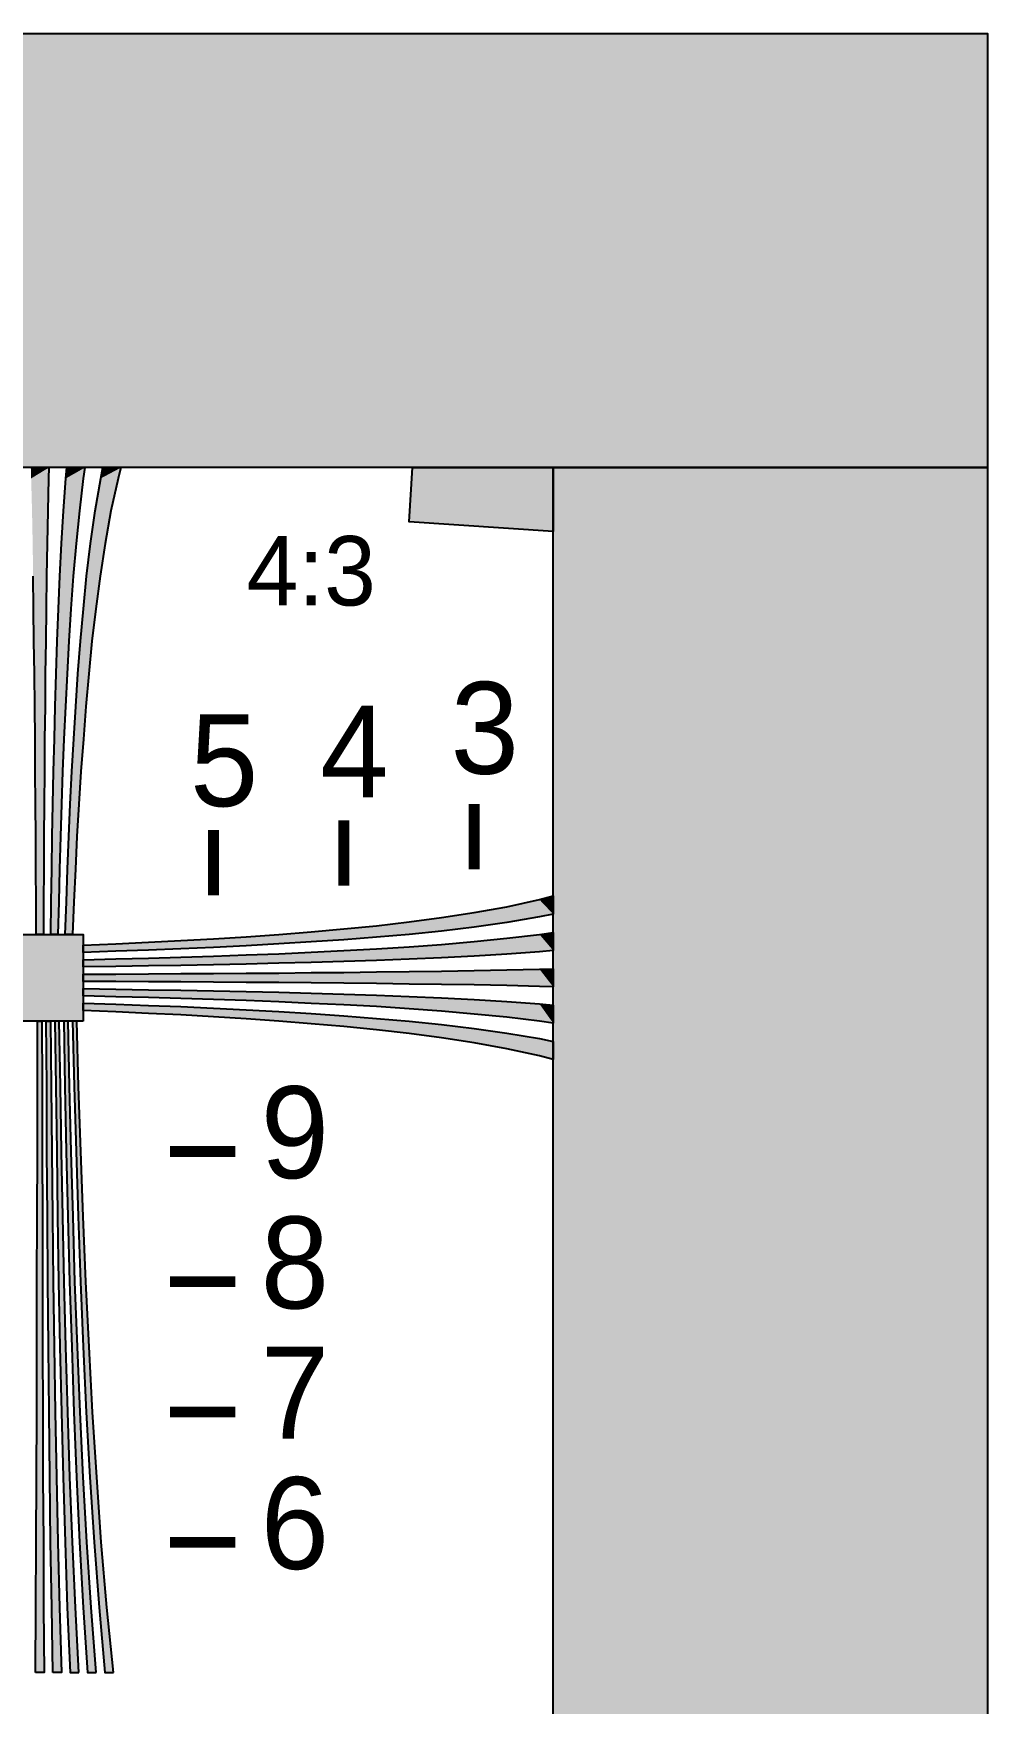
# Model space of a CAD drawing. Header units: millimetres. Extents: x 178 to 1404, y 24 to 984.
# Drawn here: x 1228.7 to 1404.4, y 676.5 to 984.2 of the extents above; entities that cross this region are included whole.
import ezdxf

# ---------------------------------------------------------------- set-up
doc = ezdxf.new("R2010")
doc.units = ezdxf.units.MM
for name, color, linetype in [('FRAME', 7, 'Continuous'), ('LABELS', 7, 'Continuous'), ('PERIPHERY', 7, 'Continuous'), ('SFR', 7, 'Continuous')]:
    doc.layers.add(name, color=color, linetype=linetype)

msp = doc.modelspace()

# ---------------------------------------------------------------- hatches: boundary and pattern name
at = {"layer": 'FRAME', "true_color": 0x000000}
h = msp.add_hatch(color=7, dxfattribs=at)
h.dxf.hatch_style = 1
h.paths.add_polyline_path([(177.8, 984.25), (1404.44, 984.25), (1404.44, 904.25), (177.8, 904.25), (177.8, 984.25)])
h = msp.add_hatch(color=7, dxfattribs=at)
h.dxf.hatch_style = 1
h.paths.add_polyline_path([(1324.44, 904.25), (1404.44, 904.25), (1404.44, 104.25), (1324.44, 104.25), (1324.44, 904.25)])
at = {"layer": 'PERIPHERY', "true_color": 0x000000}
h = msp.add_hatch(color=7, dxfattribs=at)
h.dxf.hatch_style = 1
h.paths.add_polyline_path([(1231.56, 904.25), (1231.51, 902.26), (1231.35, 896.26), (1231.23, 890.26), (1231.15, 884.26), (1231.07, 878.26), (1230.99, 872.26), (1230.91, 866.26), (1230.87, 860.26), (1230.79, 854.25), (1230.75, 848.25), (1230.71, 842.25), (1230.67, 836.26), (1230.63, 830.26), (1230.59, 824.26), (1230.59, 818.26), (1229.23, 818.26), (1229.23, 824.26), (1229.2, 830.26), (1229.15, 836.26), (1229.11, 842.26), (1229.07, 848.26), (1229.04, 854.26), (1228.96, 860.26), (1228.91, 866.26), (1228.83, 872.26), (1228.75, 878.26), (1228.67, 884.26), (1228.59, 890.26), (1228.47, 896.26), (1228.31, 902.26), (1228.26, 904.25), (1231.56, 904.25)])
h = msp.add_hatch(color=7, dxfattribs=at)
h.dxf.hatch_style = 1
h.paths.add_polyline_path([(1238.21, 904.25), (1237.91, 902.26), (1237.19, 896.26), (1236.59, 890.26), (1236.07, 884.26), (1235.63, 878.26), (1235.23, 872.26), (1234.91, 866.26), (1234.63, 860.26), (1234.35, 854.25), (1234.11, 848.25), (1233.91, 842.25), (1233.71, 836.26), (1233.55, 830.26), (1233.39, 824.26), (1233.23, 818.26), (1231.91, 818.26), (1231.99, 824.26), (1232.11, 830.26), (1232.19, 836.26), (1232.32, 842.26), (1232.43, 848.26), (1232.59, 854.26), (1232.75, 860.26), (1232.91, 866.26), (1233.11, 872.26), (1233.35, 878.26), (1233.59, 884.26), (1233.91, 890.26), (1234.28, 896.26), (1234.71, 902.26), (1234.89, 904.25), (1238.21, 904.25)])
h = msp.add_hatch(color=7, dxfattribs=at)
h.dxf.hatch_style = 1
h.paths.add_polyline_path([(1244.85, 904.25), (1244.32, 902.26), (1242.99, 896.26), (1241.91, 890.26), (1240.99, 884.26), (1240.19, 878.26), (1239.51, 872.26), (1238.91, 866.26), (1238.4, 860.26), (1237.92, 854.25), (1237.47, 848.25), (1237.11, 842.25), (1236.75, 836.26), (1236.47, 830.26), (1236.19, 824.26), (1235.91, 818.26), (1234.59, 818.26), (1234.79, 824.26), (1234.99, 830.26), (1235.23, 836.26), (1235.52, 842.26), (1235.79, 848.26), (1236.15, 854.26), (1236.52, 860.26), (1236.92, 866.26), (1237.4, 872.26), (1237.92, 878.26), (1238.51, 884.26), (1239.23, 890.26), (1240.12, 896.26), (1241.12, 902.26), (1241.53, 904.25), (1244.85, 904.25)])
h = msp.add_hatch(color=7, dxfattribs=at)
h.dxf.hatch_style = 1
h.paths.add_polyline_path([(1324.44, 821.99), (1321.9, 821.46), (1315.9, 820.46), (1309.9, 819.58), (1303.9, 818.86), (1297.9, 818.26), (1291.9, 817.74), (1285.9, 817.26), (1279.9, 816.86), (1273.9, 816.5), (1267.9, 816.14), (1261.9, 815.86), (1255.9, 815.58), (1249.9, 815.34), (1243.9, 815.14), (1237.9, 814.94), (1237.9, 816.26), (1243.9, 816.54), (1249.9, 816.82), (1255.9, 817.1), (1261.9, 817.46), (1267.9, 817.82), (1273.9, 818.26), (1279.9, 818.74), (1285.9, 819.26), (1291.9, 819.86), (1297.9, 820.54), (1303.9, 821.34), (1309.9, 822.26), (1315.9, 823.34), (1321.9, 824.66), (1324.44, 825.34), (1324.44, 821.99)])
h = msp.add_hatch(color=7, dxfattribs=at)
h.dxf.hatch_style = 1
h.paths.add_polyline_path([(1324.44, 815.28), (1321.9, 815.06), (1315.9, 814.62), (1309.9, 814.26), (1303.9, 813.94), (1297.9, 813.7), (1291.9, 813.46), (1285.9, 813.26), (1279.9, 813.1), (1273.9, 812.94), (1267.9, 812.78), (1261.9, 812.66), (1255.9, 812.54), (1249.9, 812.46), (1243.9, 812.34), (1237.9, 812.26), (1237.9, 813.58), (1243.9, 813.74), (1249.9, 813.9), (1255.9, 814.06), (1261.9, 814.26), (1267.9, 814.46), (1273.9, 814.7), (1279.9, 814.98), (1285.9, 815.26), (1291.9, 815.58), (1297.9, 815.98), (1303.9, 816.42), (1309.9, 816.94), (1315.9, 817.54), (1321.9, 818.26), (1324.44, 818.63), (1324.44, 815.28)])
h = msp.add_hatch(color=7, dxfattribs=at)
h.dxf.hatch_style = 1
h.paths.add_polyline_path([(1237.9, 802.26), (1221.9, 802.26), (1221.9, 818.26), (1237.9, 818.26), (1237.9, 802.26)])
h = msp.add_hatch(color=7, dxfattribs=at)
h.dxf.hatch_style = 1
h.paths.add_polyline_path([(1324.44, 808.59), (1321.9, 808.66), (1315.9, 808.82), (1309.9, 808.94), (1303.9, 809.02), (1297.9, 809.1), (1291.9, 809.18), (1285.9, 809.26), (1279.9, 809.3), (1273.9, 809.38), (1267.9, 809.42), (1261.9, 809.46), (1255.9, 809.5), (1249.9, 809.54), (1243.9, 809.58), (1237.9, 809.58), (1237.9, 810.94), (1243.9, 810.94), (1249.9, 810.98), (1255.9, 811.02), (1261.9, 811.06), (1267.9, 811.1), (1273.9, 811.14), (1279.9, 811.22), (1285.9, 811.26), (1291.9, 811.34), (1297.9, 811.42), (1303.9, 811.5), (1309.9, 811.58), (1315.9, 811.7), (1321.9, 811.86), (1324.44, 811.93), (1324.44, 808.59)])
h = msp.add_hatch(color=7, dxfattribs=at)
h.dxf.hatch_style = 1
h.paths.add_polyline_path([(1324.44, 801.89), (1321.9, 802.26), (1315.9, 802.98), (1309.9, 803.58), (1303.9, 804.1), (1297.9, 804.54), (1291.9, 804.94), (1285.9, 805.26), (1279.9, 805.54), (1273.9, 805.82), (1267.9, 806.06), (1261.9, 806.26), (1255.9, 806.46), (1249.9, 806.62), (1243.9, 806.78), (1237.9, 806.94), (1237.9, 808.26), (1243.9, 808.18), (1249.9, 808.06), (1255.9, 807.98), (1261.9, 807.86), (1267.9, 807.74), (1273.9, 807.58), (1279.9, 807.42), (1285.9, 807.26), (1291.9, 807.06), (1297.9, 806.82), (1303.9, 806.58), (1309.9, 806.26), (1315.9, 805.9), (1321.9, 805.46), (1324.44, 805.24), (1324.44, 801.89)])
h = msp.add_hatch(color=7, dxfattribs=at)
h.dxf.hatch_style = 1
h.paths.add_polyline_path([(1324.44, 795.18), (1321.9, 795.86), (1315.9, 797.18), (1309.9, 798.26), (1303.9, 799.18), (1297.9, 799.98), (1291.9, 800.66), (1285.9, 801.26), (1279.9, 801.78), (1273.9, 802.26), (1267.9, 802.7), (1261.9, 803.06), (1255.9, 803.42), (1249.9, 803.7), (1243.9, 803.98), (1237.9, 804.26), (1237.9, 805.58), (1243.9, 805.38), (1249.9, 805.18), (1255.9, 804.94), (1261.9, 804.66), (1267.9, 804.38), (1273.9, 804.02), (1279.9, 803.66), (1285.9, 803.26), (1291.9, 802.78), (1297.9, 802.26), (1303.9, 801.66), (1309.9, 800.94), (1315.9, 800.06), (1321.9, 799.06), (1324.44, 798.53), (1324.44, 795.18)])
h = msp.add_hatch(color=7, dxfattribs=at)
h.dxf.hatch_style = 1
h.paths.add_polyline_path([(1229.1, 682.26), (1229.18, 694.26), (1229.22, 706.26), (1229.3, 718.26), (1229.34, 730.26), (1229.38, 742.26), (1229.38, 754.26), (1229.42, 766.26), (1229.45, 778.26), (1229.45, 790.26), (1229.49, 802.26), (1230.29, 802.26), (1230.33, 790.26), (1230.33, 778.26), (1230.37, 766.26), (1230.37, 754.26), (1230.41, 742.26), (1230.45, 730.26), (1230.49, 718.26), (1230.57, 706.26), (1230.61, 694.26), (1230.69, 682.26), (1229.1, 682.26)])
h = msp.add_hatch(color=7, dxfattribs=at)
h.dxf.hatch_style = 1
h.paths.add_polyline_path([(1232.3, 682.26), (1232.1, 694.26), (1231.9, 706.26), (1231.74, 718.26), (1231.62, 730.26), (1231.5, 742.26), (1231.38, 754.26), (1231.29, 766.26), (1231.21, 778.26), (1231.17, 790.26), (1231.09, 802.26), (1231.89, 802.26), (1232.01, 790.26), (1232.13, 778.26), (1232.25, 766.26), (1232.37, 754.26), (1232.57, 742.26), (1232.74, 730.26), (1232.98, 718.26), (1233.22, 706.26), (1233.54, 694.26), (1233.9, 682.26), (1232.3, 682.26)])
h = msp.add_hatch(color=7, dxfattribs=at)
h.dxf.hatch_style = 1
h.paths.add_polyline_path([(1237.1, 682.26), (1236.46, 694.26), (1235.9, 706.26), (1235.42, 718.26), (1235.06, 730.26), (1234.7, 742.26), (1234.38, 754.26), (1234.14, 766.26), (1233.9, 778.26), (1233.7, 790.26), (1233.49, 802.26), (1232.69, 802.26), (1232.85, 790.26), (1233.01, 778.26), (1233.17, 766.26), (1233.37, 754.26), (1233.61, 742.26), (1233.89, 730.26), (1234.21, 718.26), (1234.57, 706.26), (1234.97, 694.26), (1235.49, 682.26), (1237.1, 682.26)])
h = msp.add_hatch(color=7, dxfattribs=at)
h.dxf.hatch_style = 1
h.paths.add_polyline_path([(1240.3, 682.26), (1239.33, 694.26), (1238.57, 706.26), (1237.9, 718.26), (1237.34, 730.26), (1236.82, 742.26), (1236.37, 754.26), (1236.02, 766.26), (1235.66, 778.26), (1235.38, 790.26), (1235.1, 802.26), (1234.3, 802.26), (1234.54, 790.26), (1234.78, 778.26), (1235.06, 766.26), (1235.38, 754.26), (1235.78, 742.26), (1236.18, 730.26), (1236.66, 718.26), (1237.22, 706.26), (1237.9, 694.26), (1238.69, 682.26), (1240.3, 682.26)])
h = msp.add_hatch(color=7, dxfattribs=at)
h.dxf.hatch_style = 1
h.paths.add_polyline_path([(1243.5, 682.26), (1242.26, 694.26), (1241.22, 706.26), (1240.38, 718.26), (1239.62, 730.26), (1238.98, 742.26), (1238.38, 754.26), (1237.9, 766.26), (1237.45, 778.26), (1237.05, 790.26), (1236.7, 802.26), (1235.9, 802.26), (1236.22, 790.26), (1236.58, 778.26), (1236.94, 766.26), (1237.38, 754.26), (1237.9, 742.26), (1238.46, 730.26), (1239.14, 718.26), (1239.9, 706.26), (1240.81, 694.26), (1241.9, 682.26), (1243.5, 682.26)])
at = {"layer": 'SFR', "true_color": 0x000000}
h = msp.add_hatch(color=7, dxfattribs=at)
h.dxf.hatch_style = 1
h.paths.add_polyline_path([(1324.44, 904.25), (1324.44, 892.49), (1297.9, 894.26), (1298.56, 904.25), (1324.44, 904.25)])

# ---------------------------------------------------------------- linework, layer by layer
at = {"layer": 'FRAME', "color": 250}
for points in [[(177.8, 984.25), (1404.44, 984.25), (1404.44, 904.25), (177.8, 904.25), (177.8, 984.25)], [(1324.44, 904.25), (1404.44, 904.25), (1404.44, 104.25), (1324.44, 104.25), (1324.44, 904.25)]]:
    msp.add_lwpolyline(points, close=True, dxfattribs=at)
at = {"layer": 'FRAME', "color": 250, "true_color": 0x000000}
for points in [[(177.8, 984.25), (177.8, 904.25), (1404.44, 904.25)], [(1404.44, 904.25), (1404.44, 984.25), (177.8, 984.25)], [(1324.44, 904.25), (1324.44, 104.25), (1404.44, 104.25)], [(1404.44, 104.25), (1404.44, 904.25), (1324.44, 904.25)]]:
    msp.add_solid(points, dxfattribs=at)
at = {"layer": 'PERIPHERY', "color": 250}
msp.add_lwpolyline([(1228.26, 904.25), (1231.56, 904.25), (1231.56, 904.25), (1231.51, 902.26), (1231.35, 896.26), (1231.23, 890.26), (1231.15, 884.26), (1231.07, 878.26), (1230.99, 872.26), (1230.91, 866.26), (1230.87, 860.26), (1230.79, 854.25), (1230.75, 848.25), (1230.71, 842.25), (1230.67, 836.26), (1230.63, 830.26), (1230.59, 824.26), (1230.59, 818.26), (1229.23, 818.26), (1229.23, 824.26), (1229.2, 830.26), (1229.15, 836.26), (1229.11, 842.26), (1229.07, 848.26), (1229.04, 854.26), (1228.96, 860.26), (1228.91, 866.26), (1228.83, 872.26), (1228.75, 878.26), (1228.67, 884.26)], dxfattribs=at)
for points in [[(1238.21, 904.25), (1237.91, 902.26), (1237.19, 896.26), (1236.59, 890.26), (1236.07, 884.26), (1235.63, 878.26), (1235.23, 872.26), (1234.91, 866.26), (1234.63, 860.26), (1234.35, 854.25), (1234.11, 848.25), (1233.91, 842.25), (1233.71, 836.26), (1233.55, 830.26), (1233.39, 824.26), (1233.23, 818.26), (1231.91, 818.26), (1231.99, 824.26), (1232.11, 830.26), (1232.19, 836.26), (1232.32, 842.26), (1232.43, 848.26), (1232.59, 854.26), (1232.75, 860.26), (1232.91, 866.26), (1233.11, 872.26), (1233.35, 878.26), (1233.59, 884.26), (1233.91, 890.26), (1234.28, 896.26), (1234.71, 902.26), (1234.89, 904.25), (1238.21, 904.25)], [(1244.85, 904.25), (1244.32, 902.26), (1242.99, 896.26), (1241.91, 890.26), (1240.99, 884.26), (1240.19, 878.26), (1239.51, 872.26), (1238.91, 866.26), (1238.4, 860.26), (1237.92, 854.25), (1237.47, 848.25), (1237.11, 842.25), (1236.75, 836.26), (1236.47, 830.26), (1236.19, 824.26), (1235.91, 818.26), (1234.59, 818.26), (1234.79, 824.26), (1234.99, 830.26), (1235.23, 836.26), (1235.52, 842.26), (1235.79, 848.26), (1236.15, 854.26), (1236.52, 860.26), (1236.92, 866.26), (1237.4, 872.26), (1237.92, 878.26), (1238.51, 884.26), (1239.23, 890.26), (1240.12, 896.26), (1241.12, 902.26), (1241.53, 904.25), (1244.85, 904.25)], [(1324.44, 821.99), (1321.9, 821.46), (1315.9, 820.46), (1309.9, 819.58), (1303.9, 818.86), (1297.9, 818.26), (1291.9, 817.74), (1285.9, 817.26), (1279.9, 816.86), (1273.9, 816.5), (1267.9, 816.14), (1261.9, 815.86), (1255.9, 815.58), (1249.9, 815.34), (1243.9, 815.14), (1237.9, 814.94), (1237.9, 816.26), (1243.9, 816.54), (1249.9, 816.82), (1255.9, 817.1), (1261.9, 817.46), (1267.9, 817.82), (1273.9, 818.26), (1279.9, 818.74), (1285.9, 819.26), (1291.9, 819.86), (1297.9, 820.54), (1303.9, 821.34), (1309.9, 822.26), (1315.9, 823.34), (1321.9, 824.66), (1324.44, 825.34), (1324.44, 821.99)], [(1324.44, 815.28), (1321.9, 815.06), (1315.9, 814.62), (1309.9, 814.26), (1303.9, 813.94), (1297.9, 813.7), (1291.9, 813.46), (1285.9, 813.26), (1279.9, 813.1), (1273.9, 812.94), (1267.9, 812.78), (1261.9, 812.66), (1255.9, 812.54), (1249.9, 812.46), (1243.9, 812.34), (1237.9, 812.26), (1237.9, 813.58), (1243.9, 813.74), (1249.9, 813.9), (1255.9, 814.06), (1261.9, 814.26), (1267.9, 814.46), (1273.9, 814.7), (1279.9, 814.98), (1285.9, 815.26), (1291.9, 815.58), (1297.9, 815.98), (1303.9, 816.42), (1309.9, 816.94), (1315.9, 817.54), (1321.9, 818.26), (1324.44, 818.63), (1324.44, 815.28)], [(1237.9, 802.26), (1221.9, 802.26), (1221.9, 818.26), (1237.9, 818.26), (1237.9, 802.26)], [(1324.44, 808.59), (1321.9, 808.66), (1315.9, 808.82), (1309.9, 808.94), (1303.9, 809.02), (1297.9, 809.1), (1291.9, 809.18), (1285.9, 809.26), (1279.9, 809.3), (1273.9, 809.38), (1267.9, 809.42), (1261.9, 809.46), (1255.9, 809.5), (1249.9, 809.54), (1243.9, 809.58), (1237.9, 809.58), (1237.9, 810.94), (1243.9, 810.94), (1249.9, 810.98), (1255.9, 811.02), (1261.9, 811.06), (1267.9, 811.1), (1273.9, 811.14), (1279.9, 811.22), (1285.9, 811.26), (1291.9, 811.34), (1297.9, 811.42), (1303.9, 811.5), (1309.9, 811.58), (1315.9, 811.7), (1321.9, 811.86), (1324.44, 811.93), (1324.44, 808.59)], [(1324.44, 801.89), (1321.9, 802.26), (1315.9, 802.98), (1309.9, 803.58), (1303.9, 804.1), (1297.9, 804.54), (1291.9, 804.94), (1285.9, 805.26), (1279.9, 805.54), (1273.9, 805.82), (1267.9, 806.06), (1261.9, 806.26), (1255.9, 806.46), (1249.9, 806.62), (1243.9, 806.78), (1237.9, 806.94), (1237.9, 808.26), (1243.9, 808.18), (1249.9, 808.06), (1255.9, 807.98), (1261.9, 807.86), (1267.9, 807.74), (1273.9, 807.58), (1279.9, 807.42), (1285.9, 807.26), (1291.9, 807.06), (1297.9, 806.82), (1303.9, 806.58), (1309.9, 806.26), (1315.9, 805.9), (1321.9, 805.46), (1324.44, 805.24), (1324.44, 801.89)], [(1324.44, 795.18), (1321.9, 795.86), (1315.9, 797.18), (1309.9, 798.26), (1303.9, 799.18), (1297.9, 799.98), (1291.9, 800.66), (1285.9, 801.26), (1279.9, 801.78), (1273.9, 802.26), (1267.9, 802.7), (1261.9, 803.06), (1255.9, 803.42), (1249.9, 803.7), (1243.9, 803.98), (1237.9, 804.26), (1237.9, 805.58), (1243.9, 805.38), (1249.9, 805.18), (1255.9, 804.94), (1261.9, 804.66), (1267.9, 804.38), (1273.9, 804.02), (1279.9, 803.66), (1285.9, 803.26), (1291.9, 802.78), (1297.9, 802.26), (1303.9, 801.66), (1309.9, 800.94), (1315.9, 800.06), (1321.9, 799.06), (1324.44, 798.53), (1324.44, 795.18)], [(1229.1, 682.26), (1229.18, 694.26), (1229.22, 706.26), (1229.3, 718.26), (1229.34, 730.26), (1229.38, 742.26), (1229.38, 754.26), (1229.42, 766.26), (1229.45, 778.26), (1229.45, 790.26), (1229.49, 802.26), (1230.29, 802.26), (1230.33, 790.26), (1230.33, 778.26), (1230.37, 766.26), (1230.37, 754.26), (1230.41, 742.26), (1230.45, 730.26), (1230.49, 718.26), (1230.57, 706.26), (1230.61, 694.26), (1230.69, 682.26), (1229.1, 682.26)], [(1232.3, 682.26), (1232.1, 694.26), (1231.9, 706.26), (1231.74, 718.26), (1231.62, 730.26), (1231.5, 742.26), (1231.38, 754.26), (1231.29, 766.26), (1231.21, 778.26), (1231.17, 790.26), (1231.09, 802.26), (1231.89, 802.26), (1232.01, 790.26), (1232.13, 778.26), (1232.25, 766.26), (1232.37, 754.26), (1232.57, 742.26), (1232.74, 730.26), (1232.98, 718.26), (1233.22, 706.26), (1233.54, 694.26), (1233.9, 682.26), (1232.3, 682.26)], [(1237.1, 682.26), (1236.46, 694.26), (1235.9, 706.26), (1235.42, 718.26), (1235.06, 730.26), (1234.7, 742.26), (1234.38, 754.26), (1234.14, 766.26), (1233.9, 778.26), (1233.7, 790.26), (1233.49, 802.26), (1232.69, 802.26), (1232.85, 790.26), (1233.01, 778.26), (1233.17, 766.26), (1233.37, 754.26), (1233.61, 742.26), (1233.89, 730.26), (1234.21, 718.26), (1234.57, 706.26), (1234.97, 694.26), (1235.49, 682.26), (1237.1, 682.26)], [(1240.3, 682.26), (1239.33, 694.26), (1238.57, 706.26), (1237.9, 718.26), (1237.34, 730.26), (1236.82, 742.26), (1236.37, 754.26), (1236.02, 766.26), (1235.66, 778.26), (1235.38, 790.26), (1235.1, 802.26), (1234.3, 802.26), (1234.54, 790.26), (1234.78, 778.26), (1235.06, 766.26), (1235.38, 754.26), (1235.78, 742.26), (1236.18, 730.26), (1236.66, 718.26), (1237.22, 706.26), (1237.9, 694.26), (1238.69, 682.26), (1240.3, 682.26)], [(1243.5, 682.26), (1242.26, 694.26), (1241.22, 706.26), (1240.38, 718.26), (1239.62, 730.26), (1238.98, 742.26), (1238.38, 754.26), (1237.9, 766.26), (1237.45, 778.26), (1237.05, 790.26), (1236.7, 802.26), (1235.9, 802.26), (1236.22, 790.26), (1236.58, 778.26), (1236.94, 766.26), (1237.38, 754.26), (1237.9, 742.26), (1238.46, 730.26), (1239.14, 718.26), (1239.9, 706.26), (1240.81, 694.26), (1241.9, 682.26), (1243.5, 682.26)]]:
    msp.add_lwpolyline(points, close=True, dxfattribs=at)
at = {"layer": 'PERIPHERY', "color": 250, "lineweight": 35, "const_width": 2}
for points in [[(1309.9, 842.26), (1309.9, 830.26)], [(1285.9, 839.26), (1285.9, 827.26)], [(1261.9, 837.46), (1261.9, 825.46)], [(1253.9, 778.26), (1265.9, 778.26)], [(1253.9, 754.26), (1265.9, 754.26)], [(1253.9, 730.26), (1265.9, 730.26)], [(1253.9, 706.26), (1265.9, 706.26)]]:
    msp.add_lwpolyline(points, dxfattribs=at)
at = {"layer": 'PERIPHERY', "color": 250, "true_color": 0x000000}
for points in [[(1231.56, 904.25), (1228.26, 904.25), (1228.31, 902.26)], [(1231.56, 904.25), (1228.31, 902.26), (1228.47, 896.26)], [(1231.56, 904.25), (1228.47, 896.26), (1228.59, 890.26)], [(1231.56, 904.25), (1228.59, 890.26), (1228.67, 884.26)], [(1231.56, 904.25), (1228.67, 884.26), (1228.75, 878.26)], [(1231.56, 904.25), (1228.75, 878.26), (1228.83, 872.26)], [(1231.56, 904.25), (1228.83, 872.26), (1228.91, 866.26)], [(1231.56, 904.25), (1228.91, 866.26), (1228.96, 860.26)], [(1231.56, 904.25), (1228.96, 860.26), (1229.04, 854.26)], [(1231.56, 904.25), (1229.04, 854.26), (1229.07, 848.26)], [(1231.56, 904.25), (1229.07, 848.26), (1229.11, 842.26)], [(1231.56, 904.25), (1229.11, 842.26), (1229.15, 836.26)], [(1231.56, 904.25), (1229.15, 836.26), (1229.2, 830.26)], [(1231.56, 904.25), (1229.2, 830.26), (1229.23, 824.26)], [(1231.56, 904.25), (1229.23, 824.26), (1229.23, 818.26)], [(1231.56, 904.25), (1229.23, 818.26), (1231.35, 896.26)], [(1238.21, 904.25), (1233.35, 878.26), (1233.11, 872.26)], [(1233.11, 872.26), (1237.91, 902.26), (1238.21, 904.25)], [(1233.11, 872.26), (1237.19, 896.26), (1237.91, 902.26)], [(1238.21, 904.25), (1233.59, 884.26), (1233.35, 878.26)], [(1238.21, 904.25), (1233.91, 890.26), (1233.59, 884.26)], [(1238.21, 904.25), (1234.28, 896.26), (1233.91, 890.26)], [(1238.21, 904.25), (1234.71, 902.26), (1234.28, 896.26)], [(1238.21, 904.25), (1234.89, 904.25), (1234.71, 902.26)], [(1244.85, 904.25), (1238.51, 884.26), (1237.92, 878.26)], [(1237.92, 878.26), (1244.32, 902.26), (1244.85, 904.25)], [(1237.92, 878.26), (1242.99, 896.26), (1244.32, 902.26)], [(1244.85, 904.25), (1239.23, 890.26), (1238.51, 884.26)], [(1244.85, 904.25), (1240.12, 896.26), (1239.23, 890.26)], [(1244.85, 904.25), (1241.12, 902.26), (1240.12, 896.26)], [(1244.85, 904.25), (1241.53, 904.25), (1241.12, 902.26)], [(1229.23, 818.26), (1231.23, 890.26), (1231.35, 896.26)], [(1233.11, 872.26), (1236.59, 890.26), (1237.19, 896.26)], [(1237.92, 878.26), (1241.91, 890.26), (1242.99, 896.26)], [(1229.23, 818.26), (1231.15, 884.26), (1231.23, 890.26)], [(1233.11, 872.26), (1236.07, 884.26), (1236.59, 890.26)], [(1237.92, 878.26), (1240.99, 884.26), (1241.91, 890.26)], [(1229.23, 818.26), (1231.07, 878.26), (1231.15, 884.26)], [(1233.11, 872.26), (1235.63, 878.26), (1236.07, 884.26)], [(1237.92, 878.26), (1240.19, 878.26), (1240.99, 884.26)], [(1229.23, 818.26), (1230.99, 872.26), (1231.07, 878.26)], [(1233.11, 872.26), (1235.23, 872.26), (1235.63, 878.26)], [(1237.92, 878.26), (1234.79, 824.26), (1234.59, 818.26)], [(1237.92, 878.26), (1234.59, 818.26), (1235.91, 818.26)], [(1237.92, 878.26), (1234.99, 830.26), (1234.79, 824.26)], [(1237.92, 878.26), (1235.23, 836.26), (1234.99, 830.26)], [(1237.92, 878.26), (1235.52, 842.26), (1235.23, 836.26)], [(1237.92, 878.26), (1235.79, 848.26), (1235.52, 842.26)], [(1237.92, 878.26), (1236.15, 854.26), (1235.79, 848.26)], [(1237.92, 878.26), (1235.91, 818.26), (1236.19, 824.26)], [(1237.92, 878.26), (1236.52, 860.26), (1236.15, 854.26)], [(1237.92, 878.26), (1236.19, 824.26), (1236.47, 830.26)], [(1237.92, 878.26), (1236.47, 830.26), (1236.75, 836.26)], [(1237.92, 878.26), (1236.92, 866.26), (1236.52, 860.26)], [(1237.92, 878.26), (1236.75, 836.26), (1237.11, 842.25)], [(1237.92, 878.26), (1237.4, 872.26), (1236.92, 866.26)], [(1237.92, 878.26), (1237.11, 842.25), (1237.47, 848.25)], [(1237.92, 878.26), (1237.47, 848.25), (1237.92, 854.25)], [(1237.92, 878.26), (1237.92, 854.25), (1238.4, 860.26)], [(1237.92, 878.26), (1238.4, 860.26), (1238.91, 866.26)], [(1237.92, 878.26), (1238.91, 866.26), (1239.51, 872.26)], [(1237.92, 878.26), (1239.51, 872.26), (1240.19, 878.26)], [(1229.23, 818.26), (1230.91, 866.26), (1230.99, 872.26)], [(1233.11, 872.26), (1231.99, 824.26), (1231.91, 818.26)], [(1233.11, 872.26), (1231.91, 818.26), (1233.23, 818.26)], [(1233.11, 872.26), (1232.11, 830.26), (1231.99, 824.26)], [(1233.11, 872.26), (1232.19, 836.26), (1232.11, 830.26)], [(1233.11, 872.26), (1232.32, 842.26), (1232.19, 836.26)], [(1233.11, 872.26), (1232.43, 848.26), (1232.32, 842.26)], [(1233.11, 872.26), (1232.59, 854.26), (1232.43, 848.26)], [(1233.11, 872.26), (1232.75, 860.26), (1232.59, 854.26)], [(1233.11, 872.26), (1232.91, 866.26), (1232.75, 860.26)], [(1233.11, 872.26), (1233.23, 818.26), (1233.39, 824.26)], [(1233.11, 872.26), (1233.39, 824.26), (1233.55, 830.26)], [(1233.11, 872.26), (1233.55, 830.26), (1233.71, 836.26)], [(1233.11, 872.26), (1233.71, 836.26), (1233.91, 842.25)], [(1233.11, 872.26), (1233.91, 842.25), (1234.11, 848.25)], [(1233.11, 872.26), (1234.11, 848.25), (1234.35, 854.25)], [(1233.11, 872.26), (1234.35, 854.25), (1234.63, 860.26)], [(1233.11, 872.26), (1234.63, 860.26), (1234.91, 866.26)], [(1233.11, 872.26), (1234.91, 866.26), (1235.23, 872.26)], [(1229.23, 818.26), (1230.87, 860.26), (1230.91, 866.26)], [(1229.23, 818.26), (1230.79, 854.25), (1230.87, 860.26)], [(1229.23, 818.26), (1230.75, 848.25), (1230.79, 854.25)], [(1229.23, 818.26), (1230.71, 842.25), (1230.75, 848.25)], [(1229.23, 818.26), (1230.67, 836.26), (1230.71, 842.25)], [(1229.23, 818.26), (1230.63, 830.26), (1230.67, 836.26)], [(1229.23, 818.26), (1230.59, 824.26), (1230.63, 830.26)], [(1324.44, 821.99), (1324.44, 825.34), (1321.9, 824.66)], [(1229.23, 818.26), (1230.59, 818.26), (1230.59, 824.26)], [(1324.44, 821.99), (1273.9, 818.26), (1237.9, 814.94)], [(1324.44, 821.99), (1237.9, 814.94), (1243.9, 815.14)], [(1324.44, 821.99), (1243.9, 815.14), (1249.9, 815.34)], [(1324.44, 821.99), (1249.9, 815.34), (1255.9, 815.58)], [(1324.44, 821.99), (1255.9, 815.58), (1261.9, 815.86)], [(1324.44, 821.99), (1261.9, 815.86), (1267.9, 816.14)], [(1324.44, 821.99), (1267.9, 816.14), (1273.9, 816.5)], [(1324.44, 821.99), (1279.9, 818.74), (1273.9, 818.26)], [(1324.44, 821.99), (1273.9, 816.5), (1279.9, 816.86)], [(1324.44, 821.99), (1285.9, 819.26), (1279.9, 818.74)], [(1324.44, 821.99), (1279.9, 816.86), (1285.9, 817.26)], [(1324.44, 821.99), (1291.9, 819.86), (1285.9, 819.26)], [(1324.44, 821.99), (1285.9, 817.26), (1291.9, 817.74)], [(1324.44, 821.99), (1297.9, 820.54), (1291.9, 819.86)], [(1324.44, 821.99), (1291.9, 817.74), (1297.9, 818.26)], [(1324.44, 821.99), (1303.9, 821.34), (1297.9, 820.54)], [(1324.44, 821.99), (1297.9, 818.26), (1303.9, 818.86)], [(1324.44, 821.99), (1309.9, 822.26), (1303.9, 821.34)], [(1324.44, 821.99), (1303.9, 818.86), (1309.9, 819.58)], [(1324.44, 821.99), (1315.9, 823.34), (1309.9, 822.26)], [(1324.44, 821.99), (1309.9, 819.58), (1315.9, 820.46)], [(1324.44, 821.99), (1321.9, 824.66), (1315.9, 823.34)], [(1315.9, 820.46), (1321.9, 821.46), (1324.44, 821.99)], [(1324.44, 815.28), (1324.44, 818.63), (1321.9, 818.26)], [(1237.9, 802.26), (1237.9, 818.26), (1221.9, 818.26)], [(1221.9, 818.26), (1221.9, 802.26), (1237.9, 802.26)], [(1273.9, 818.26), (1267.9, 817.82), (1237.9, 814.94)], [(1267.9, 817.82), (1255.9, 817.1), (1237.9, 814.94)], [(1255.9, 817.1), (1249.9, 816.82), (1237.9, 814.94)], [(1249.9, 816.82), (1243.9, 816.54), (1237.9, 816.26)], [(1249.9, 816.82), (1237.9, 816.26), (1237.9, 814.94)], [(1267.9, 817.82), (1261.9, 817.46), (1255.9, 817.1)], [(1324.44, 815.28), (1291.9, 815.58), (1285.9, 815.26)], [(1324.44, 815.28), (1297.9, 815.98), (1291.9, 815.58)], [(1324.44, 815.28), (1303.9, 816.42), (1297.9, 815.98)], [(1324.44, 815.28), (1309.9, 816.94), (1303.9, 816.42)], [(1324.44, 815.28), (1315.9, 817.54), (1309.9, 816.94)], [(1324.44, 815.28), (1321.9, 818.26), (1315.9, 817.54)], [(1324.44, 815.28), (1243.9, 813.74), (1237.9, 813.58)], [(1324.44, 815.28), (1237.9, 813.58), (1237.9, 812.26)], [(1324.44, 815.28), (1237.9, 812.26), (1243.9, 812.34)], [(1324.44, 815.28), (1249.9, 813.9), (1243.9, 813.74)], [(1324.44, 815.28), (1243.9, 812.34), (1249.9, 812.46)], [(1324.44, 815.28), (1255.9, 814.06), (1249.9, 813.9)], [(1324.44, 815.28), (1249.9, 812.46), (1255.9, 812.54)], [(1324.44, 815.28), (1261.9, 814.26), (1255.9, 814.06)], [(1324.44, 815.28), (1255.9, 812.54), (1261.9, 812.66)], [(1324.44, 815.28), (1267.9, 814.46), (1261.9, 814.26)], [(1324.44, 815.28), (1261.9, 812.66), (1267.9, 812.78)], [(1324.44, 815.28), (1273.9, 814.7), (1267.9, 814.46)], [(1324.44, 815.28), (1267.9, 812.78), (1273.9, 812.94)], [(1324.44, 815.28), (1279.9, 814.98), (1273.9, 814.7)], [(1324.44, 815.28), (1273.9, 812.94), (1279.9, 813.1)], [(1324.44, 815.28), (1285.9, 815.26), (1279.9, 814.98)], [(1324.44, 815.28), (1279.9, 813.1), (1285.9, 813.26)], [(1324.44, 815.28), (1285.9, 813.26), (1291.9, 813.46)], [(1324.44, 815.28), (1291.9, 813.46), (1297.9, 813.7)], [(1324.44, 815.28), (1297.9, 813.7), (1303.9, 813.94)], [(1324.44, 815.28), (1303.9, 813.94), (1309.9, 814.26)], [(1324.44, 815.28), (1309.9, 814.26), (1315.9, 814.62)], [(1315.9, 814.62), (1321.9, 815.06), (1324.44, 815.28)], [(1324.44, 808.59), (1243.9, 810.94), (1237.9, 810.94)], [(1237.9, 810.94), (1237.9, 809.58), (1243.9, 809.58)], [(1237.9, 810.94), (1243.9, 809.58), (1249.9, 809.54)], [(1237.9, 810.94), (1249.9, 809.54), (1255.9, 809.5)], [(1237.9, 810.94), (1255.9, 809.5), (1261.9, 809.46)], [(1237.9, 810.94), (1261.9, 809.46), (1267.9, 809.42)], [(1237.9, 810.94), (1267.9, 809.42), (1273.9, 809.38)], [(1237.9, 810.94), (1273.9, 809.38), (1279.9, 809.3)], [(1237.9, 810.94), (1279.9, 809.3), (1285.9, 809.26)], [(1237.9, 810.94), (1285.9, 809.26), (1291.9, 809.18)], [(1237.9, 810.94), (1291.9, 809.18), (1297.9, 809.1)], [(1237.9, 810.94), (1297.9, 809.1), (1303.9, 809.02)], [(1237.9, 810.94), (1303.9, 809.02), (1309.9, 808.94)], [(1237.9, 810.94), (1309.9, 808.94), (1315.9, 808.82)], [(1237.9, 810.94), (1315.9, 808.82), (1321.9, 808.66)], [(1237.9, 810.94), (1321.9, 808.66), (1324.44, 808.59)], [(1324.44, 808.59), (1249.9, 810.98), (1243.9, 810.94)], [(1324.44, 808.59), (1255.9, 811.02), (1249.9, 810.98)], [(1324.44, 808.59), (1261.9, 811.06), (1255.9, 811.02)], [(1324.44, 808.59), (1267.9, 811.1), (1261.9, 811.06)], [(1324.44, 808.59), (1273.9, 811.14), (1267.9, 811.1)], [(1324.44, 808.59), (1279.9, 811.22), (1273.9, 811.14)], [(1324.44, 808.59), (1285.9, 811.26), (1279.9, 811.22)], [(1324.44, 808.59), (1291.9, 811.34), (1285.9, 811.26)], [(1324.44, 808.59), (1297.9, 811.42), (1291.9, 811.34)], [(1324.44, 808.59), (1303.9, 811.5), (1297.9, 811.42)], [(1324.44, 808.59), (1309.9, 811.58), (1303.9, 811.5)], [(1324.44, 808.59), (1315.9, 811.7), (1309.9, 811.58)], [(1324.44, 808.59), (1321.9, 811.86), (1315.9, 811.7)], [(1324.44, 808.59), (1324.44, 811.93), (1321.9, 811.86)], [(1291.9, 807.06), (1243.9, 808.18), (1237.9, 808.26)], [(1291.9, 807.06), (1237.9, 808.26), (1237.9, 806.94)], [(1291.9, 807.06), (1237.9, 806.94), (1243.9, 806.78)], [(1291.9, 807.06), (1249.9, 808.06), (1243.9, 808.18)], [(1291.9, 807.06), (1243.9, 806.78), (1249.9, 806.62)], [(1291.9, 807.06), (1255.9, 807.98), (1249.9, 808.06)], [(1291.9, 807.06), (1249.9, 806.62), (1255.9, 806.46)], [(1291.9, 807.06), (1261.9, 807.86), (1255.9, 807.98)], [(1291.9, 807.06), (1255.9, 806.46), (1261.9, 806.26)], [(1291.9, 807.06), (1267.9, 807.74), (1261.9, 807.86)], [(1291.9, 807.06), (1261.9, 806.26), (1267.9, 806.06)], [(1291.9, 807.06), (1273.9, 807.58), (1267.9, 807.74)], [(1291.9, 807.06), (1267.9, 806.06), (1273.9, 805.82)], [(1291.9, 807.06), (1279.9, 807.42), (1273.9, 807.58)], [(1291.9, 807.06), (1273.9, 805.82), (1279.9, 805.54)], [(1291.9, 807.06), (1285.9, 807.26), (1279.9, 807.42)], [(1291.9, 807.06), (1279.9, 805.54), (1285.9, 805.26)], [(1291.9, 807.06), (1285.9, 805.26), (1291.9, 804.94)], [(1324.44, 801.89), (1297.9, 806.82), (1291.9, 807.06)], [(1291.9, 807.06), (1291.9, 804.94), (1297.9, 804.54)], [(1291.9, 807.06), (1297.9, 804.54), (1303.9, 804.1)], [(1291.9, 807.06), (1303.9, 804.1), (1309.9, 803.58)], [(1291.9, 807.06), (1309.9, 803.58), (1315.9, 802.98)], [(1291.9, 807.06), (1315.9, 802.98), (1321.9, 802.26)], [(1291.9, 807.06), (1321.9, 802.26), (1324.44, 801.89)], [(1324.44, 801.89), (1303.9, 806.58), (1297.9, 806.82)], [(1324.44, 801.89), (1309.9, 806.26), (1303.9, 806.58)], [(1324.44, 801.89), (1315.9, 805.9), (1309.9, 806.26)], [(1297.9, 802.26), (1243.9, 805.38), (1237.9, 805.58)], [(1297.9, 802.26), (1237.9, 805.58), (1237.9, 804.26)], [(1297.9, 802.26), (1237.9, 804.26), (1243.9, 803.98)], [(1297.9, 802.26), (1249.9, 805.18), (1243.9, 805.38)], [(1297.9, 802.26), (1243.9, 803.98), (1249.9, 803.7)], [(1297.9, 802.26), (1255.9, 804.94), (1249.9, 805.18)], [(1297.9, 802.26), (1249.9, 803.7), (1255.9, 803.42)], [(1297.9, 802.26), (1261.9, 804.66), (1255.9, 804.94)], [(1297.9, 802.26), (1255.9, 803.42), (1261.9, 803.06)], [(1297.9, 802.26), (1267.9, 804.38), (1261.9, 804.66)], [(1297.9, 802.26), (1273.9, 804.02), (1267.9, 804.38)], [(1297.9, 802.26), (1279.9, 803.66), (1273.9, 804.02)], [(1297.9, 802.26), (1285.9, 803.26), (1279.9, 803.66)], [(1297.9, 802.26), (1291.9, 802.78), (1285.9, 803.26)], [(1324.44, 801.89), (1321.9, 805.46), (1315.9, 805.9)], [(1324.44, 801.89), (1324.44, 805.24), (1321.9, 805.46)], [(1229.1, 682.26), (1230.33, 790.26), (1230.29, 802.26)], [(1230.29, 802.26), (1229.18, 694.26), (1229.1, 682.26)], [(1230.29, 802.26), (1229.22, 706.26), (1229.18, 694.26)], [(1230.29, 802.26), (1229.3, 718.26), (1229.22, 706.26)], [(1230.29, 802.26), (1229.34, 730.26), (1229.3, 718.26)], [(1230.29, 802.26), (1229.38, 742.26), (1229.34, 730.26)], [(1230.29, 802.26), (1229.42, 766.26), (1229.38, 754.26)], [(1230.29, 802.26), (1229.38, 754.26), (1229.38, 742.26)], [(1230.29, 802.26), (1229.45, 778.26), (1229.42, 766.26)], [(1230.29, 802.26), (1229.49, 802.26), (1229.45, 790.26)], [(1230.29, 802.26), (1229.45, 790.26), (1229.45, 778.26)], [(1232.3, 682.26), (1231.89, 802.26), (1231.09, 802.26)], [(1232.3, 682.26), (1231.09, 802.26), (1231.17, 790.26)], [(1232.3, 682.26), (1232.01, 790.26), (1231.89, 802.26)], [(1235.49, 682.26), (1233.49, 802.26), (1232.69, 802.26)], [(1235.49, 682.26), (1232.69, 802.26), (1232.85, 790.26)], [(1235.49, 682.26), (1233.7, 790.26), (1233.49, 802.26)], [(1235.38, 790.26), (1235.1, 802.26), (1234.3, 802.26)], [(1235.66, 778.26), (1235.38, 790.26), (1234.3, 802.26)], [(1236.37, 754.26), (1235.66, 778.26), (1234.3, 802.26)], [(1238.69, 682.26), (1236.37, 754.26), (1234.3, 802.26)], [(1238.69, 682.26), (1234.3, 802.26), (1234.54, 790.26)], [(1237.05, 790.26), (1236.7, 802.26), (1235.9, 802.26)], [(1237.45, 778.26), (1237.05, 790.26), (1235.9, 802.26)], [(1237.9, 766.26), (1237.45, 778.26), (1235.9, 802.26)], [(1238.38, 754.26), (1237.9, 766.26), (1235.9, 802.26)], [(1241.9, 682.26), (1238.38, 754.26), (1235.9, 802.26)], [(1241.9, 682.26), (1235.9, 802.26), (1236.22, 790.26)], [(1297.9, 802.26), (1261.9, 803.06), (1267.9, 802.7)], [(1297.9, 802.26), (1267.9, 802.7), (1273.9, 802.26)], [(1297.9, 802.26), (1273.9, 802.26), (1279.9, 801.78)], [(1297.9, 802.26), (1279.9, 801.78), (1285.9, 801.26)], [(1297.9, 802.26), (1285.9, 801.26), (1291.9, 800.66)], [(1297.9, 802.26), (1291.9, 800.66), (1297.9, 799.98)], [(1324.44, 795.18), (1303.9, 801.66), (1297.9, 802.26)], [(1297.9, 802.26), (1297.9, 799.98), (1303.9, 799.18)], [(1297.9, 802.26), (1303.9, 799.18), (1309.9, 798.26)], [(1297.9, 802.26), (1309.9, 798.26), (1315.9, 797.18)], [(1297.9, 802.26), (1315.9, 797.18), (1321.9, 795.86)], [(1297.9, 802.26), (1321.9, 795.86), (1324.44, 795.18)], [(1324.44, 795.18), (1309.9, 800.94), (1303.9, 801.66)], [(1324.44, 795.18), (1315.9, 800.06), (1309.9, 800.94)], [(1324.44, 795.18), (1321.9, 799.06), (1315.9, 800.06)], [(1324.44, 795.18), (1324.44, 798.53), (1321.9, 799.06)], [(1229.1, 682.26), (1230.33, 778.26), (1230.33, 790.26)], [(1232.3, 682.26), (1231.17, 790.26), (1231.21, 778.26)], [(1232.3, 682.26), (1232.13, 778.26), (1232.01, 790.26)], [(1235.49, 682.26), (1232.85, 790.26), (1233.01, 778.26)], [(1235.49, 682.26), (1233.9, 778.26), (1233.7, 790.26)], [(1238.69, 682.26), (1234.54, 790.26), (1234.78, 778.26)], [(1241.9, 682.26), (1236.22, 790.26), (1236.58, 778.26)], [(1229.1, 682.26), (1230.37, 766.26), (1230.33, 778.26)], [(1232.3, 682.26), (1231.21, 778.26), (1231.29, 766.26)], [(1232.3, 682.26), (1232.25, 766.26), (1232.13, 778.26)], [(1235.49, 682.26), (1233.01, 778.26), (1233.17, 766.26)], [(1235.49, 682.26), (1234.14, 766.26), (1233.9, 778.26)], [(1238.69, 682.26), (1234.78, 778.26), (1235.06, 766.26)], [(1236.37, 754.26), (1236.02, 766.26), (1235.66, 778.26)], [(1241.9, 682.26), (1236.58, 778.26), (1236.94, 766.26)], [(1229.1, 682.26), (1230.37, 754.26), (1230.37, 766.26)], [(1232.3, 682.26), (1231.29, 766.26), (1231.38, 754.26)], [(1232.3, 682.26), (1232.37, 754.26), (1232.25, 766.26)], [(1235.49, 682.26), (1233.17, 766.26), (1233.37, 754.26)], [(1235.49, 682.26), (1234.38, 754.26), (1234.14, 766.26)], [(1238.69, 682.26), (1235.06, 766.26), (1235.38, 754.26)], [(1241.9, 682.26), (1236.94, 766.26), (1237.38, 754.26)], [(1229.1, 682.26), (1230.41, 742.26), (1230.37, 754.26)], [(1232.3, 682.26), (1231.38, 754.26), (1231.5, 742.26)], [(1232.3, 682.26), (1232.57, 742.26), (1232.37, 754.26)], [(1235.49, 682.26), (1233.37, 754.26), (1233.61, 742.26)], [(1235.49, 682.26), (1234.7, 742.26), (1234.38, 754.26)], [(1238.69, 682.26), (1235.38, 754.26), (1235.78, 742.26)], [(1238.69, 682.26), (1236.82, 742.26), (1236.37, 754.26)], [(1241.9, 682.26), (1237.38, 754.26), (1237.9, 742.26)], [(1241.9, 682.26), (1238.98, 742.26), (1238.38, 754.26)], [(1229.1, 682.26), (1230.45, 730.26), (1230.41, 742.26)], [(1232.3, 682.26), (1231.5, 742.26), (1231.62, 730.26)], [(1232.3, 682.26), (1232.74, 730.26), (1232.57, 742.26)], [(1235.49, 682.26), (1233.61, 742.26), (1233.89, 730.26)], [(1235.49, 682.26), (1235.06, 730.26), (1234.7, 742.26)], [(1238.69, 682.26), (1235.78, 742.26), (1236.18, 730.26)], [(1238.69, 682.26), (1237.34, 730.26), (1236.82, 742.26)], [(1241.9, 682.26), (1237.9, 742.26), (1238.46, 730.26)], [(1241.9, 682.26), (1239.62, 730.26), (1238.98, 742.26)], [(1229.1, 682.26), (1230.49, 718.26), (1230.45, 730.26)], [(1232.3, 682.26), (1231.62, 730.26), (1231.74, 718.26)], [(1232.3, 682.26), (1232.98, 718.26), (1232.74, 730.26)], [(1235.49, 682.26), (1233.89, 730.26), (1234.21, 718.26)], [(1235.49, 682.26), (1235.42, 718.26), (1235.06, 730.26)], [(1238.69, 682.26), (1236.18, 730.26), (1236.66, 718.26)], [(1238.69, 682.26), (1237.9, 718.26), (1237.34, 730.26)], [(1241.9, 682.26), (1238.46, 730.26), (1239.14, 718.26)], [(1241.9, 682.26), (1240.38, 718.26), (1239.62, 730.26)], [(1229.1, 682.26), (1230.57, 706.26), (1230.49, 718.26)], [(1232.3, 682.26), (1231.74, 718.26), (1231.9, 706.26)], [(1232.3, 682.26), (1233.22, 706.26), (1232.98, 718.26)], [(1235.49, 682.26), (1234.21, 718.26), (1234.57, 706.26)], [(1235.49, 682.26), (1235.9, 706.26), (1235.42, 718.26)], [(1238.69, 682.26), (1236.66, 718.26), (1237.22, 706.26)], [(1238.69, 682.26), (1238.57, 706.26), (1237.9, 718.26)], [(1241.9, 682.26), (1239.14, 718.26), (1239.9, 706.26)], [(1241.9, 682.26), (1241.22, 706.26), (1240.38, 718.26)], [(1229.1, 682.26), (1230.61, 694.26), (1230.57, 706.26)], [(1231.9, 706.26), (1232.1, 694.26), (1232.3, 682.26)], [(1232.3, 682.26), (1233.54, 694.26), (1233.22, 706.26)], [(1234.57, 706.26), (1234.97, 694.26), (1235.49, 682.26)], [(1235.49, 682.26), (1236.46, 694.26), (1235.9, 706.26)], [(1237.22, 706.26), (1237.9, 694.26), (1238.69, 682.26)], [(1238.69, 682.26), (1239.33, 694.26), (1238.57, 706.26)], [(1239.9, 706.26), (1240.81, 694.26), (1241.9, 682.26)], [(1241.9, 682.26), (1242.26, 694.26), (1241.22, 706.26)], [(1229.1, 682.26), (1230.69, 682.26), (1230.61, 694.26)], [(1232.3, 682.26), (1233.9, 682.26), (1233.54, 694.26)], [(1235.49, 682.26), (1237.1, 682.26), (1236.46, 694.26)], [(1238.69, 682.26), (1240.3, 682.26), (1239.33, 694.26)], [(1241.9, 682.26), (1243.5, 682.26), (1242.26, 694.26)]]:
    msp.add_solid(points, dxfattribs=at)
at = {"layer": 'SFR', "color": 250}
msp.add_lwpolyline([(1324.44, 904.25), (1324.44, 892.49), (1297.9, 894.26), (1298.56, 904.25), (1324.44, 904.25)], close=True, dxfattribs=at)
at = {"layer": 'SFR', "color": 250, "true_color": 0x000000}
for points in [[(1324.44, 904.25), (1298.56, 904.25), (1297.9, 894.26)], [(1297.9, 894.26), (1324.44, 892.49), (1324.44, 904.25)]]:
    msp.add_solid(points, dxfattribs=at)

# ---------------------------------------------------------------- texts
at = {"layer": 'LABELS', "color": 250}
for s, height, p in [('4:3', 12.8, (1267.99, 878.85)), ('3', 16.93, (1305.55, 847.84)), ('5', 16.93, (1257.55, 841.87)), ('4', 16.93, (1281.55, 843.49)), ('9', 16.93, (1270.58, 773.34)), ('8', 16.93, (1270.58, 749.34)), ('7', 16.93, (1270.58, 725.34)), ('6', 16.93, (1270.58, 701.34))]:
    msp.add_text(s, height=height, dxfattribs=at).set_placement(p)

doc.saveas('drawing.dxf')
